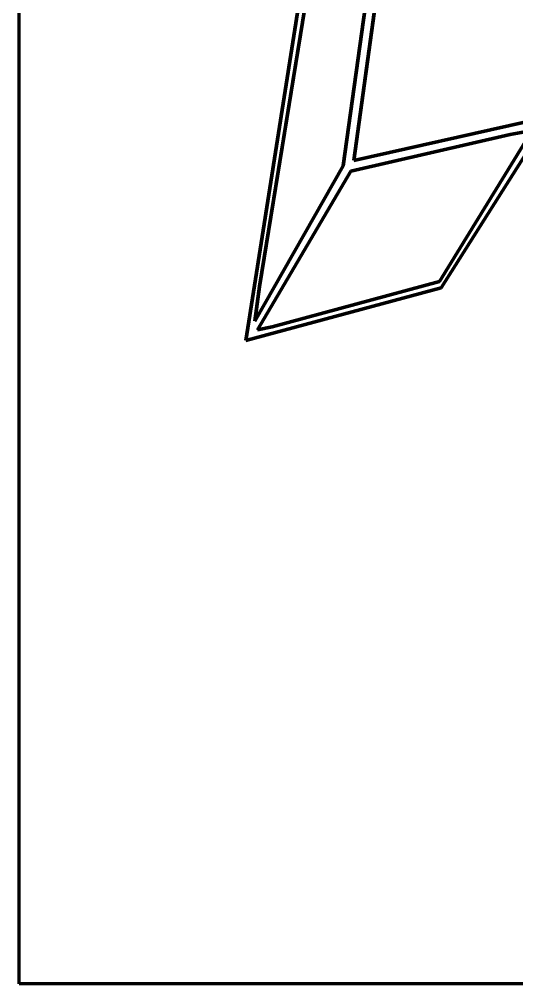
# Model space of a CAD drawing. Header units: millimetres. Extents: x 0 to 10.4, y 0 to 8.6.
# Drawn here: x 0 to 2.38, y 0 to 4.609 of the extents above; entities that cross this region are included whole.
import ezdxf

# ---------------------------------------------------------------- set-up
doc = ezdxf.new("R2010")
doc.units = ezdxf.units.MM
doc.layers.add('color#010101ff', color=7, linetype='CONTINUOUS', lineweight=100)
doc.layers.add('color#ffffffff', color=7, linetype='CONTINUOUS', lineweight=100)

msp = doc.modelspace()

# ---------------------------------------------------------------- linework, layer by layer
at = {"layer": 'color#010101ff'}
for p, q in [((1.9143, 6.2214), (1.6003, 3.9348)), ((1.0832, 3.0749), (1.4766, 5.5599)), ((1.5136, 5.569), (1.1487, 3.3322)), ((1.5491, 3.9083), (1.7399, 5.2713)), ((1.6003, 3.9348), (2.4252, 4.1195)), ((2.348, 4.058), (1.5866, 3.8834)), ((2.0103, 3.3566), (2.4541, 4.0782)), ((2.4977, 4.084), (2.0191, 3.3266)), ((2.4541, 4.0782), (2.348, 4.058)), ((1.1276, 3.1659), (1.5491, 3.9083)), ((1.5866, 3.8834), (1.1401, 3.125)), ((2.0191, 3.3266), (1.0832, 3.0749)), ((1.1487, 3.3322), (1.1276, 3.1659)), ((1.21, 3.1402), (2.0103, 3.3566)), ((1.1401, 3.125), (1.21, 3.1402))]:
    msp.add_line(p, q, dxfattribs=at)
at = {"layer": 'color#ffffffff'}
for p, q in [((0, 0), (0, 8.5694)), ((1.6003, 3.9348), (1.9143, 6.2214)), ((1.4766, 5.5599), (1.0832, 3.0749)), ((1.1487, 3.3322), (1.5136, 5.569)), ((1.7399, 5.2713), (1.5491, 3.9083)), ((2.4252, 4.1195), (1.6003, 3.9348)), ((1.5866, 3.8834), (2.348, 4.058)), ((2.4541, 4.0782), (2.0103, 3.3566)), ((2.0191, 3.3266), (2.4977, 4.084)), ((2.348, 4.058), (2.4541, 4.0782)), ((1.5491, 3.9083), (1.1276, 3.1659)), ((1.1401, 3.125), (1.5866, 3.8834)), ((1.0832, 3.0749), (2.0191, 3.3266)), ((1.1276, 3.1659), (1.1487, 3.3322)), ((2.0103, 3.3566), (1.21, 3.1402)), ((1.21, 3.1402), (1.1401, 3.125)), ((10.4167, 0), (0, 0))]:
    msp.add_line(p, q, dxfattribs=at)

doc.saveas('drawing.dxf')
